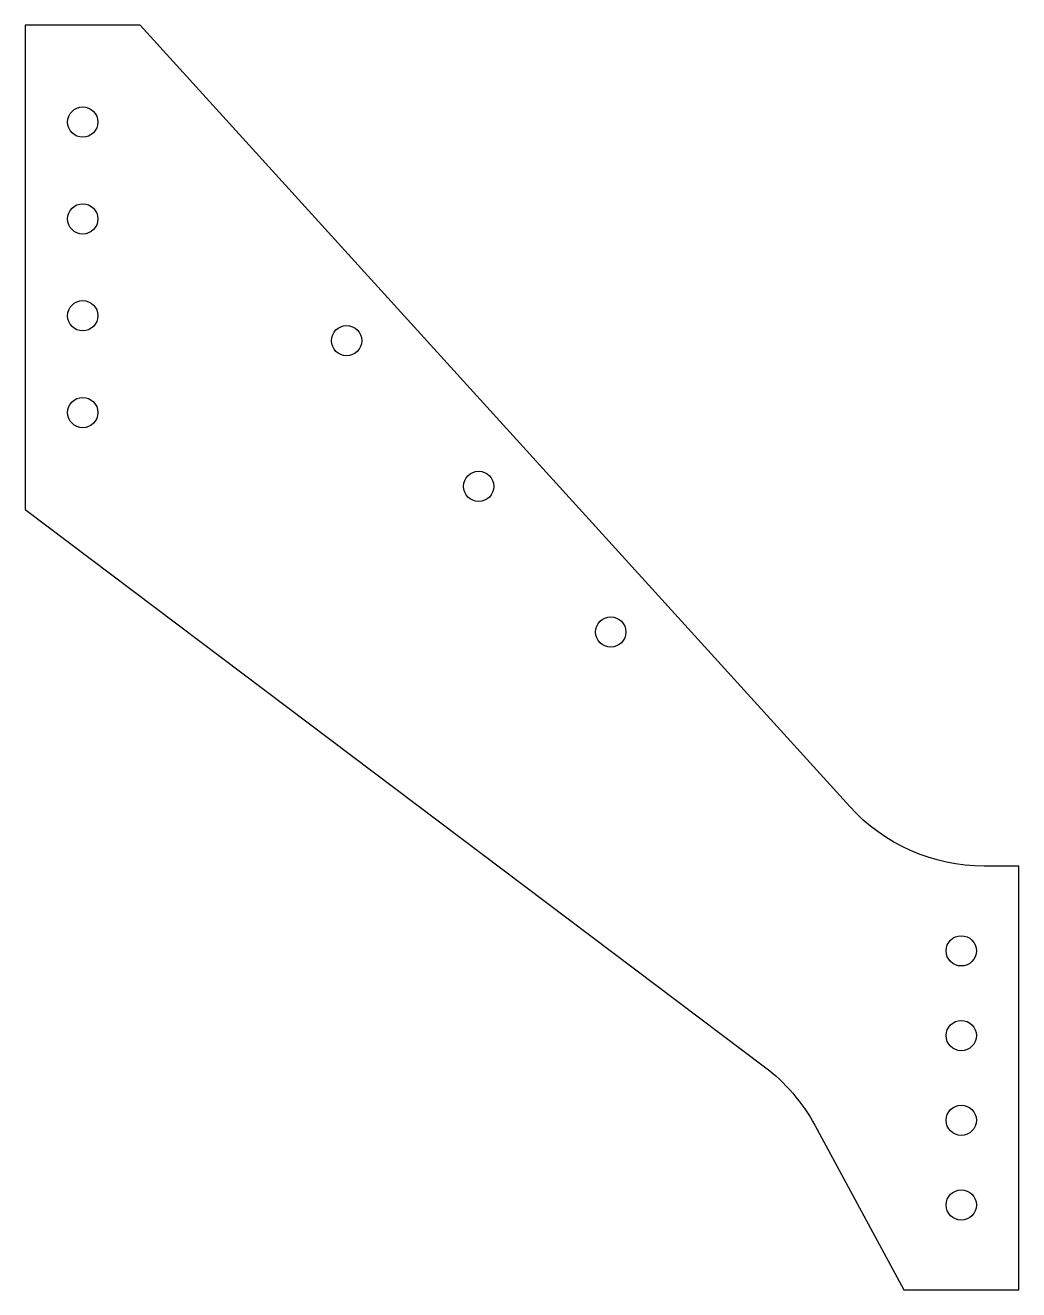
# Model space of a CAD drawing. Header units: millimetres. Extents: x -82 to 82, y -104 to 104.
import ezdxf

# ---------------------------------------------------------------- set-up
doc = ezdxf.new("R2010")
doc.units = ezdxf.units.MM
doc.layers.get('0').update_dxf_attribs({"linetype": 'CONTINUOUS'})

msp = doc.modelspace()

# ---------------------------------------------------------------- linework, layer by layer
msp.add_lwpolyline([(-82.1, 24.48), (40.08, -67.63, -0.107694), (48.41, -77.31), (63.1, -104.48), (82.1, -104.48), (82.1, -34.48), (76.38, -34.48, -0.21144), (54.17, -24.65), (-63.1, 104.48), (-82.1, 104.48)], format="xyb", close=True)
for centre in [(-72.6, 88.48), (-72.6, 72.48), (-72.6, 56.48), (-28.99, 52.36), (-72.6, 40.48), (-7.16, 28.28), (14.67, 4.21), (72.6, -48.48), (72.6, -62.48), (72.6, -76.48), (72.6, -90.48)]:
    msp.add_circle(centre, 2.5)

doc.saveas('drawing.dxf')
